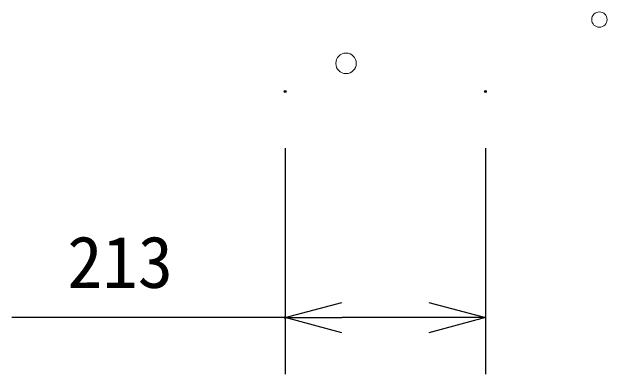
# Model space of a CAD drawing. Units: millimetres, scale not verified. Extents: x -63 to 62, y -57 to 57.
# Drawn here: x 3.02 to 24.07, y -6.07 to 6.75 of the extents above; entities that cross this region are included whole.
import ezdxf
from ezdxf.enums import TextEntityAlignment as Align

# ---------------------------------------------------------------- set-up
doc = ezdxf.new("R2010")
doc.units = ezdxf.units.MM
doc.header["$LTSCALE"] = 0.125
doc.header["$PDMODE"] = 32
doc.header["$PDSIZE"] = 0.0625
for name, color, linetype in [('0-0_0', 7, 'Continuous'), ('0-1_DEFPOINTS', 7, 'Continuous'), ('0-5_SUNPO', 7, 'Continuous')]:
    doc.layers.add(name, color=color, linetype=linetype)
doc.layers.add('0-4_GAIKEI', color=1, linetype='Continuous', lineweight=18)
doc.styles.add('ＭＳ ゴシック', font='')
doc.styles.get('ＭＳ ゴシック').set_extended_font_data('MS Gothic')

# ---------------------------------------------------------------- blocks, each defined once
blk = doc.blocks.new('_OPEN30')
at = {"layer": '0-0_0'}
blk.add_line((0, 0), (-1, 0), dxfattribs=at)
blk.add_lwpolyline([(-1, 0.26795), (0, 0), (-1, -0.26795)], dxfattribs=at)
blk = doc.blocks.new('D7')
at = {"layer": '0-1_DEFPOINTS'}
for p in [(14.3133, 1.0298), (21.3938, 1.0298), (14.3133, -6.9702)]:
    blk.add_point(p, dxfattribs=at)
at = {"layer": '0-5_SUNPO'}
for p, q in [((14.3133, -0.9702), (14.3133, -8.9702)), ((21.3938, -0.9702), (21.3938, -8.9702)), ((14.3133, -6.9702), (4.6467, -6.9702)), ((19.3938, -6.9702), (16.3133, -6.9702))]:
    blk.add_line(p, q, dxfattribs=at)
at = {"layer": '0-5_SUNPO', "xscale": 2, "yscale": 2, "rotation": 180}
blk.add_blockref('_OPEN30', (14.3133, -6.9702), dxfattribs=at)
at = {"layer": '0-5_SUNPO', "xscale": 2, "yscale": 2}
blk.add_blockref('_OPEN30', (21.3938, -6.9702), dxfattribs=at)
at = {"layer": '0-5_SUNPO', "style": 'ＭＳ ゴシック'}
blk.add_text('213', height=1.833, dxfattribs=at).set_placement((6.605, -6.4702), align=Align.BOTTOM_LEFT)

msp = doc.modelspace()

# ---------------------------------------------------------------- linework, layer by layer
at = {"layer": '0-4_GAIKEI'}
for centre, radius in [((23.7964, 6.4792), 0.2718), ((14.8352, 4.9296), 0.3626)]:
    msp.add_circle(centre, radius, dxfattribs=at)

# ---------------------------------------------------------------- block references
at = {"layer": '0-5_SUNPO'}
msp.add_blockref('D7', (-1.6308, 2.9036), dxfattribs=at)

doc.saveas('drawing.dxf')
